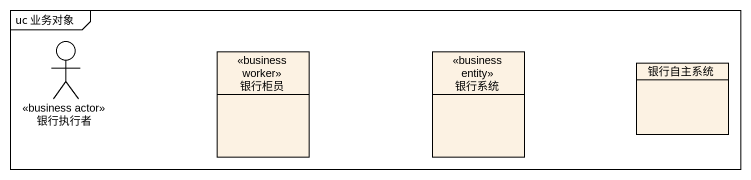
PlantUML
@startuml
mainframe uc 业务对象
allowmixing
hide circle
hide empty members
actor 银行执行者 <<business actor>>
class 银行柜员 <<business worker>>
class 银行系统 <<business entity>>
class 银行自主系统
@enduml
